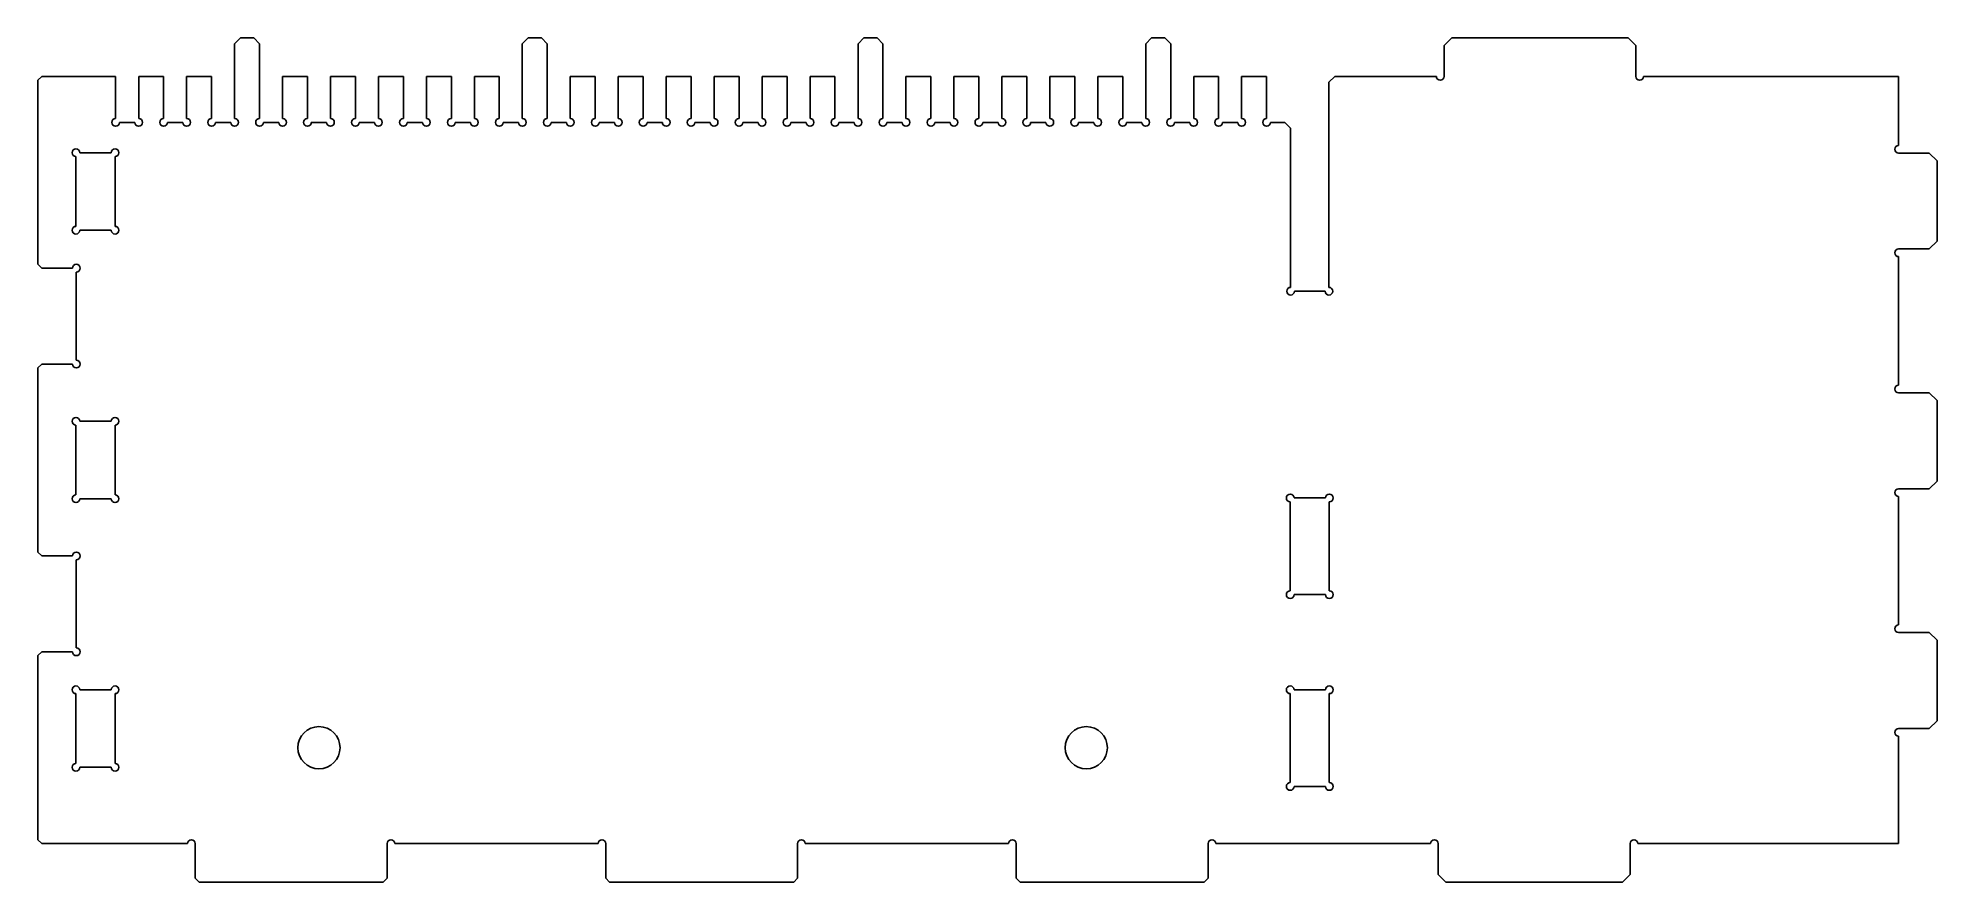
# Model space of a CAD drawing. Extents: x 107 to 602, y 268 to 488.
import ezdxf

# ---------------------------------------------------------------- set-up
doc = ezdxf.new("R2010")
doc.units = 0
doc.linetypes.add('SLD-CONTINUA', pattern=[0])
doc.layers.get('0').update_dxf_attribs({"linetype": 'CONTINUOUS'})

msp = doc.modelspace()

# ---------------------------------------------------------------- linework, layer by layer
at = {"color": 7, "linetype": 'SLD-CONTINUA'}
for p, q in [((159.94, 487.72), (158.44, 486.22)), ((158.44, 486.22), (158.44, 466.72)), ((159.94, 487.72), (163.44, 487.72)), ((164.94, 486.22), (163.44, 487.72)), ((164.94, 486.22), (164.94, 466.72)), ((234.94, 487.72), (233.44, 486.22)), ((233.44, 486.22), (233.44, 466.72)), ((234.94, 487.72), (238.44, 487.72)), ((239.94, 486.22), (238.44, 487.72)), ((239.94, 486.22), (239.94, 466.72)), ((322.44, 487.72), (320.94, 486.22)), ((320.94, 486.22), (320.94, 466.72)), ((322.44, 487.72), (325.94, 487.72)), ((327.44, 486.22), (325.94, 487.72)), ((327.44, 486.22), (327.44, 466.72)), ((397.44, 487.72), (395.94, 486.22)), ((395.94, 486.22), (395.94, 466.72)), ((397.44, 487.72), (400.94, 487.72)), ((402.44, 486.22), (400.94, 487.72)), ((402.44, 486.22), (402.44, 466.72)), ((475.69, 487.72), (473.69, 485.72)), ((473.69, 485.72), (473.69, 477.72)), ((521.69, 487.72), (475.69, 487.72)), ((523.69, 485.72), (521.69, 487.72)), ((523.69, 485.72), (523.69, 477.72)), ((108.19, 477.72), (107.19, 476.72)), ((107.19, 428.72), (107.19, 476.72)), ((108.19, 477.72), (127.44, 477.72)), ((127.44, 477.72), (127.44, 466.72)), ((133.44, 477.72), (133.44, 466.72)), ((133.44, 477.72), (139.94, 477.72)), ((139.94, 477.72), (139.94, 466.72)), ((145.94, 477.72), (145.94, 466.72)), ((145.94, 477.72), (152.44, 477.72)), ((152.44, 477.72), (152.44, 466.72)), ((170.94, 477.72), (170.94, 466.72)), ((170.94, 477.72), (177.44, 477.72)), ((177.44, 477.72), (177.44, 466.72)), ((183.44, 477.72), (183.44, 466.72)), ((183.44, 477.72), (189.94, 477.72)), ((189.94, 477.72), (189.94, 466.72)), ((195.94, 477.72), (195.94, 466.72)), ((195.94, 477.72), (202.44, 477.72)), ((202.44, 477.72), (202.44, 466.72)), ((208.44, 477.72), (208.44, 466.72)), ((208.44, 477.72), (214.94, 477.72)), ((214.94, 477.72), (214.94, 466.72)), ((220.94, 477.72), (220.94, 466.72)), ((220.94, 477.72), (227.44, 477.72)), ((227.44, 477.72), (227.44, 466.72)), ((245.94, 477.72), (245.94, 466.72)), ((245.94, 477.72), (252.44, 477.72)), ((252.44, 477.72), (252.44, 466.72)), ((258.44, 477.72), (258.44, 466.72)), ((258.44, 477.72), (264.94, 477.72)), ((264.94, 477.72), (264.94, 466.72)), ((270.94, 477.72), (270.94, 466.72)), ((270.94, 477.72), (277.44, 477.72)), ((277.44, 477.72), (277.44, 466.72)), ((283.44, 477.72), (283.44, 466.72)), ((283.44, 477.72), (289.94, 477.72)), ((289.94, 477.72), (289.94, 466.72)), ((295.94, 477.72), (295.94, 466.72)), ((295.94, 477.72), (302.44, 477.72)), ((302.44, 477.72), (302.44, 466.72)), ((308.44, 477.72), (308.44, 466.72)), ((308.44, 477.72), (314.94, 477.72)), ((314.94, 477.72), (314.94, 466.72)), ((333.44, 477.72), (333.44, 466.72)), ((333.44, 477.72), (339.94, 477.72)), ((339.94, 477.72), (339.94, 466.72)), ((345.94, 477.72), (345.94, 466.72)), ((345.94, 477.72), (352.44, 477.72)), ((352.44, 477.72), (352.44, 466.72)), ((358.44, 477.72), (358.44, 466.72)), ((358.44, 477.72), (364.94, 477.72)), ((364.94, 477.72), (364.94, 466.72)), ((370.94, 477.72), (370.94, 466.72)), ((370.94, 477.72), (377.44, 477.72)), ((377.44, 477.72), (377.44, 466.72)), ((383.44, 477.72), (383.44, 466.72)), ((383.44, 477.72), (389.94, 477.72)), ((389.94, 477.72), (389.94, 466.72)), ((408.44, 477.72), (408.44, 466.72)), ((408.44, 477.72), (414.94, 477.72)), ((414.94, 477.72), (414.94, 466.72)), ((420.94, 477.72), (420.94, 466.72)), ((420.94, 477.72), (427.44, 477.72)), ((427.44, 477.72), (427.44, 466.72)), ((445.19, 477.72), (443.69, 476.22)), ((443.69, 422.72), (443.69, 476.22)), ((445.19, 477.72), (471.69, 477.72)), ((525.69, 477.72), (592.19, 477.72)), ((592.19, 477.72), (592.19, 459.72)), ((128.44, 465.72), (132.44, 465.72)), ((140.94, 465.72), (144.94, 465.72)), ((153.44, 465.72), (157.44, 465.72)), ((165.94, 465.72), (169.94, 465.72)), ((178.44, 465.72), (182.44, 465.72)), ((190.94, 465.72), (194.94, 465.72)), ((203.44, 465.72), (207.44, 465.72)), ((215.94, 465.72), (219.94, 465.72)), ((228.44, 465.72), (232.44, 465.72)), ((240.94, 465.72), (244.94, 465.72)), ((253.44, 465.72), (257.44, 465.72)), ((265.94, 465.72), (269.94, 465.72)), ((278.44, 465.72), (282.44, 465.72)), ((290.94, 465.72), (294.94, 465.72)), ((303.44, 465.72), (307.44, 465.72)), ((315.94, 465.72), (319.94, 465.72)), ((328.44, 465.72), (332.44, 465.72)), ((340.94, 465.72), (344.94, 465.72)), ((353.44, 465.72), (357.44, 465.72)), ((365.94, 465.72), (369.94, 465.72)), ((378.44, 465.72), (382.44, 465.72)), ((390.94, 465.72), (394.94, 465.72)), ((403.44, 465.72), (407.44, 465.72)), ((415.94, 465.72), (419.94, 465.72)), ((428.44, 465.72), (432.19, 465.72)), ((433.69, 464.22), (432.19, 465.72)), ((433.69, 464.22), (433.69, 422.72)), ((117.09, 438.62), (117.09, 456.82)), ((118.09, 457.82), (126.29, 457.82)), ((127.29, 456.82), (127.29, 438.62)), ((600.19, 457.72), (592.19, 457.72)), ((602.19, 455.72), (600.19, 457.72)), ((602.19, 434.72), (602.19, 455.72)), ((126.29, 437.62), (118.09, 437.62)), ((592.19, 432.72), (600.19, 432.72)), ((592.19, 422.72), (592.19, 430.72)), ((600.19, 432.72), (602.19, 434.72)), ((107.19, 428.72), (108.19, 427.72)), ((108.19, 427.72), (116.19, 427.72)), ((117.19, 426.72), (117.19, 403.72)), ((434.69, 421.72), (442.69, 421.72)), ((592.19, 422.72), (592.19, 397.22)), ((108.19, 402.72), (107.19, 401.72)), ((107.19, 353.72), (107.19, 401.72)), ((108.19, 402.72), (116.19, 402.72)), ((600.19, 395.22), (592.19, 395.22)), ((602.19, 393.22), (600.19, 395.22)), ((602.19, 372.22), (602.19, 393.22)), ((117.09, 368.62), (117.09, 386.82)), ((118.09, 387.82), (126.29, 387.82)), ((127.29, 386.82), (127.29, 368.62)), ((600.19, 370.22), (602.19, 372.22)), ((126.29, 367.62), (118.09, 367.62)), ((433.59, 366.82), (433.59, 343.62)), ((442.79, 367.82), (434.59, 367.82)), ((443.79, 343.62), (443.79, 366.82)), ((592.19, 370.22), (600.19, 370.22)), ((592.19, 360.22), (592.19, 368.22)), ((592.19, 360.22), (592.19, 334.72)), ((107.19, 353.72), (108.19, 352.72)), ((108.19, 352.72), (116.19, 352.72)), ((117.19, 351.72), (117.19, 328.72)), ((434.59, 342.62), (442.79, 342.62)), ((600.19, 332.72), (592.19, 332.72)), ((602.19, 330.72), (600.19, 332.72)), ((108.19, 327.72), (107.19, 326.72)), ((107.19, 278.72), (107.19, 326.72)), ((108.19, 327.72), (116.19, 327.72)), ((602.19, 309.72), (602.19, 330.72)), ((117.09, 298.62), (117.09, 316.82)), ((118.09, 317.82), (126.29, 317.82)), ((127.29, 316.82), (127.29, 298.62)), ((433.59, 316.82), (433.59, 293.62)), ((442.79, 317.82), (434.59, 317.82)), ((443.79, 293.62), (443.79, 316.82)), ((592.19, 307.72), (600.19, 307.72)), ((600.19, 307.72), (602.19, 309.72)), ((592.19, 297.72), (592.19, 305.72)), ((126.29, 297.62), (118.09, 297.62)), ((592.19, 297.72), (592.19, 277.72)), ((434.59, 292.62), (442.79, 292.62)), ((107.19, 278.72), (108.19, 277.72)), ((146.19, 277.72), (108.19, 277.72)), ((148.19, 268.72), (148.19, 277.72)), ((198.19, 268.72), (198.19, 277.72)), ((253.19, 277.72), (200.19, 277.72)), ((255.19, 268.72), (255.19, 277.72)), ((305.19, 268.72), (305.19, 277.72)), ((360.19, 277.72), (307.19, 277.72)), ((362.19, 268.72), (362.19, 277.72)), ((412.19, 268.72), (412.19, 277.72)), ((470.19, 277.72), (414.19, 277.72)), ((472.19, 269.72), (472.19, 277.72)), ((522.19, 269.72), (522.19, 277.72)), ((592.19, 277.72), (524.19, 277.72)), ((148.19, 268.72), (149.19, 267.72)), ((197.19, 267.72), (149.19, 267.72)), ((197.19, 267.72), (198.19, 268.72)), ((255.19, 268.72), (256.19, 267.72)), ((304.19, 267.72), (256.19, 267.72)), ((304.19, 267.72), (305.19, 268.72)), ((362.19, 268.72), (363.19, 267.72)), ((411.19, 267.72), (363.19, 267.72)), ((411.19, 267.72), (412.19, 268.72)), ((472.19, 269.72), (474.19, 267.72)), ((520.19, 267.72), (474.19, 267.72)), ((520.19, 267.72), (522.19, 269.72))]:
    msp.add_line(p, q, dxfattribs=at)
for centre in [(180.44, 302.72), (380.44, 302.72)]:
    msp.add_circle(centre, 5.5, dxfattribs=at)
for centre, start, end in [((472.69, 477.72), 180, 0), ((524.69, 477.72), 180, 0), ((127.44, 465.72), 90, 0), ((133.44, 465.72), 180, 90), ((139.94, 465.72), 90, 0), ((145.94, 465.72), 180, 90), ((152.44, 465.72), 90, 0), ((158.44, 465.72), 180, 90), ((164.94, 465.72), 90, 0), ((170.94, 465.72), 180, 90), ((177.44, 465.72), 90, 0), ((183.44, 465.72), 180, 90), ((189.94, 465.72), 90, 0), ((195.94, 465.72), 180, 90), ((202.44, 465.72), 90, 0), ((208.44, 465.72), 180, 90), ((214.94, 465.72), 90, 0), ((220.94, 465.72), 180, 90), ((227.44, 465.72), 90, 0), ((233.44, 465.72), 180, 90), ((239.94, 465.72), 90, 0), ((245.94, 465.72), 180, 90), ((252.44, 465.72), 90, 0), ((258.44, 465.72), 180, 90), ((264.94, 465.72), 90, 0), ((270.94, 465.72), 180, 90), ((277.44, 465.72), 90, 0), ((283.44, 465.72), 180, 90), ((289.94, 465.72), 90, 0), ((295.94, 465.72), 180, 90), ((302.44, 465.72), 90, 0), ((308.44, 465.72), 180, 90), ((314.94, 465.72), 90, 0), ((320.94, 465.72), 180, 90), ((327.44, 465.72), 90, 0), ((333.44, 465.72), 180, 90), ((339.94, 465.72), 90, 0), ((345.94, 465.72), 180, 90), ((352.44, 465.72), 90, 0), ((358.44, 465.72), 180, 90), ((364.94, 465.72), 90, 0), ((370.94, 465.72), 180, 90), ((377.44, 465.72), 90, 0), ((383.44, 465.72), 180, 90), ((389.94, 465.72), 90, 0), ((395.94, 465.72), 180, 90), ((402.44, 465.72), 90, 0), ((408.44, 465.72), 180, 90), ((414.94, 465.72), 90, 0), ((420.94, 465.72), 180, 90), ((427.44, 465.72), 90, 0), ((117.09, 457.82), 0, 270), ((127.29, 457.82), 270, 180), ((592.19, 458.72), 90, 270), ((117.09, 437.62), 90, 0), ((127.29, 437.62), 180, 90), ((592.19, 431.72), 90, 270), ((117.19, 427.72), 270, 180), ((433.69, 421.72), 90, 0), ((443.69, 421.72), 180, 90), ((117.19, 402.72), 180, 90), ((592.19, 396.22), 90, 270), ((117.09, 387.82), 0, 270), ((127.29, 387.82), 270, 180), ((117.09, 367.62), 90, 0), ((127.29, 367.62), 180, 90), ((433.59, 367.82), 0, 270), ((443.79, 367.82), 270, 180), ((592.19, 369.22), 90, 270), ((117.19, 352.72), 270, 180), ((433.59, 342.62), 90, 0), ((443.79, 342.62), 180, 90), ((592.19, 333.72), 90, 270), ((117.19, 327.72), 180, 90), ((117.09, 317.82), 0, 270), ((127.29, 317.82), 270, 180), ((433.59, 317.82), 0, 270), ((443.79, 317.82), 270, 180), ((592.19, 306.72), 90, 270), ((117.09, 297.62), 90, 0), ((127.29, 297.62), 180, 90), ((433.59, 292.62), 90, 0), ((443.79, 292.62), 180, 90), ((147.19, 277.72), 0, 180), ((199.19, 277.72), 0, 180), ((254.19, 277.72), 0, 180), ((306.19, 277.72), 0, 180), ((361.19, 277.72), 0, 180), ((413.19, 277.72), 0, 180), ((471.19, 277.72), 0, 180), ((523.19, 277.72), 0, 180)]:
    msp.add_arc(centre, 1, start, end, dxfattribs=at)

doc.saveas('drawing.dxf')
